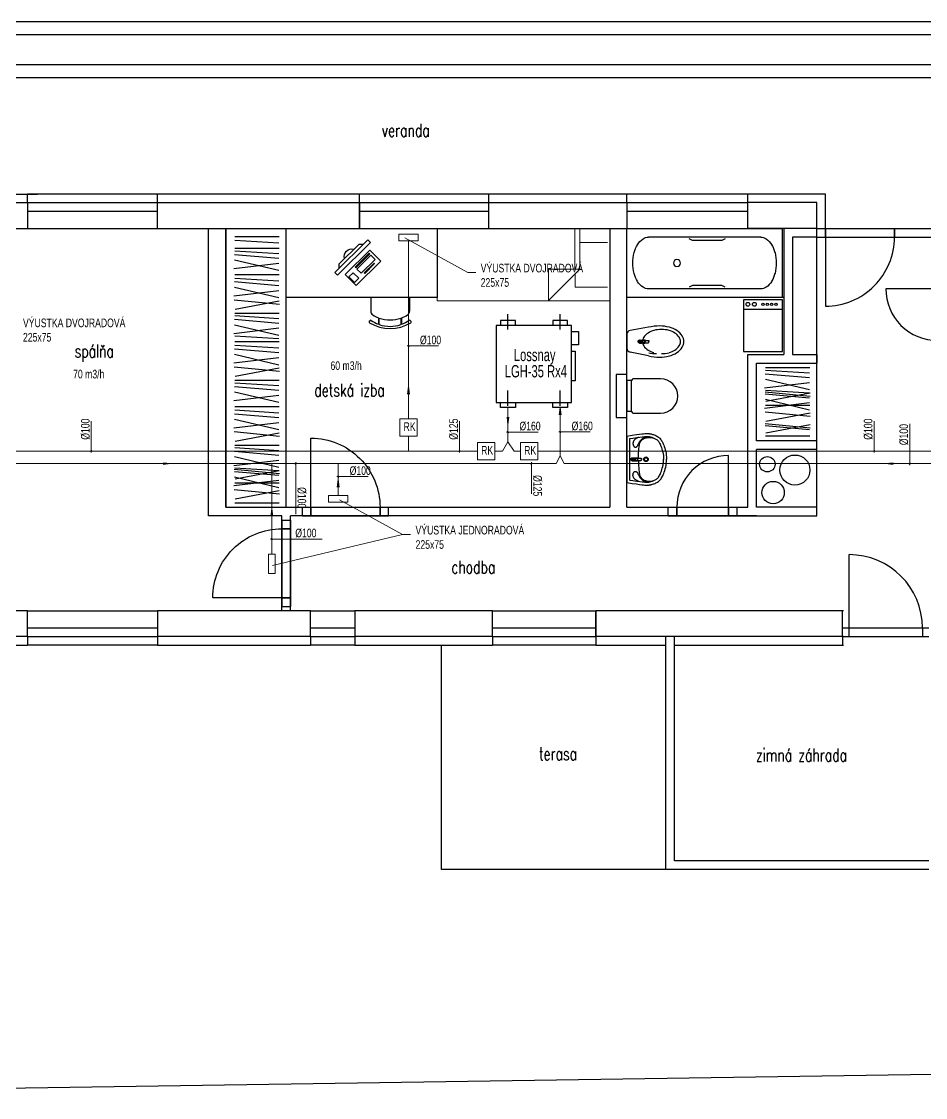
# Model space of a CAD drawing. Header units: millimetres. Extents: x 27513 to 142240, y 18031 to 47731.
# Drawn here: x 41669 to 52146, y 28863 to 41338 of the extents above; entities that cross this region are included whole.
import ezdxf
from ezdxf.lldxf.tags import DXFTag

# ---------------------------------------------------------------- set-up
doc = ezdxf.new("R2010")
doc.units = ezdxf.units.MM
doc.header["$LTSCALE"] = 0.5
for name, color, linetype in [('DIM_100', 64, 'Continuous'), ('DVE_REZ', 1, 'Continuous'), ('MUR-POH', 64, 'Continuous'), ('MUR_POH', 64, 'Continuous'), ('MUR_REZ', 3, 'Continuous'), ('NAB_ZAR', 14, 'Continuous'), ('SAN-POH', 151, 'Continuous'), ('Ventilacia', 2, 'Continuous')]:
    doc.layers.add(name, color=color, linetype=linetype)
for name, color, linetype, lineweight in [('KotyZdravotechnika', 4, 'Continuous', 9), ('namjestaj', 251, 'Continuous', 5), ('Ventilacia_RA', 6, 'Continuous', 9), ('Ventilacia_SA', 3, 'Continuous', 9)]:
    doc.layers.add(name, color=color, linetype=linetype, lineweight=lineweight)
doc.styles.add('ROMANS', font='arial.ttf', dxfattribs={"width": 0.85})
doc.styles.add('SIMPLEX', font='SIMPLEX.SHX', dxfattribs={"width": 0.7})
doc.styles.add('TR-ELEC', font='TXT', dxfattribs={"width": 0.75, "height": 2})
tags = doc.linetypes.add('DASHDOT', pattern=[25.4, 12.7, -6.35, 0, -6.35]).pattern_tags.tags
tags[10:11] = [DXFTag(74, 4), DXFTag(75, 0), DXFTag(340, '0'), DXFTag(46, 1.0), DXFTag(50, 0.0), DXFTag(44, 0.0), DXFTag(45, 0.0)]
tags[8:9] = [DXFTag(74, 4), DXFTag(75, 0), DXFTag(340, '0'), DXFTag(46, 1.0), DXFTag(50, 0.0), DXFTag(44, 0.0), DXFTag(45, 0.0)]
tags[6:7] = [DXFTag(74, 4), DXFTag(75, 0), DXFTag(340, '0'), DXFTag(46, 1.0), DXFTag(50, 0.0), DXFTag(44, 0.0), DXFTag(45, 0.0)]
tags[4:5] = [DXFTag(74, 4), DXFTag(75, 0), DXFTag(340, '0'), DXFTag(46, 1.0), DXFTag(50, 0.0), DXFTag(44, 0.0), DXFTag(45, 0.0)]
tags = doc.linetypes.add('DASHED', pattern=[0.75, 0.5, -0.25]).pattern_tags.tags
tags[6:7] = [DXFTag(74, 4), DXFTag(75, 0), DXFTag(340, '0'), DXFTag(46, 1.0), DXFTag(50, 0.0), DXFTag(44, 0.0), DXFTag(45, 0.0)]
tags[4:5] = [DXFTag(74, 4), DXFTag(75, 0), DXFTag(340, '0'), DXFTag(46, 1.0), DXFTag(50, 0.0), DXFTag(44, 0.0), DXFTag(45, 0.0)]

# ---------------------------------------------------------------- blocks, each defined once
blk = doc.blocks.new('FJFJF')
at = {"layer": 'NAB_ZAR'}
for points in [[(387113, -272900), (387113, -272945), (387653, -272945), (387653, -272900), (387113, -272900)], [(387581, -272900), (387545, -272865), (387221, -272865), (387185, -272900)], [(387213, -273022), (387443, -273022), (387443, -273032), (387213, -273032), (387213, -273022)], [(387213, -273052), (387443, -273052), (387443, -273122), (387213, -273122), (387213, -273052)], [(387503, -273052), (387573, -273052), (387573, -273142), (387503, -273142), (387503, -273052)], [(387253, -273142), (387413, -273142), (387413, -273152), (387253, -273152), (387253, -273142)]]:
    blk.add_lwpolyline(points, dxfattribs=at)
blk.add_lwpolyline([(387183, -273182), (387183, -273002), (387583, -273002), (387583, -273182)], close=True, dxfattribs=at)
blk.add_arc((387383, -272905), 86.1, 27.7073, 152.2927, dxfattribs=at)
blk = doc.blocks.new('vana_1800')
at = {"layer": 'SAN-POH'}
for p, q in [((873697, 2857932), (872897, 2857932)), ((872897, 2857932), (872897, 2856132)), ((873697, 2856132), (873697, 2857932)), ((872997, 2857682), (872997, 2856382)), ((873597, 2857682), (873597, 2856382)), ((873017, 2857272), (873037, 2857232)), ((873037, 2857232), (873037, 2856892)), ((873577, 2857272), (873557, 2857232)), ((873557, 2857232), (873557, 2856892)), ((873037, 2856892), (873017, 2856852)), ((873557, 2856892), (873577, 2856852)), ((872897, 2856132), (873697, 2856132))]:
    blk.add_line(p, q, dxfattribs=at)
blk.add_circle((873297, 2856712), 40, dxfattribs=at)
for centre, radius, start, end in [((873198, 2857620), 221, 121.0027, 145.4218), ((873258, 2857521), 336, 103.9775, 121.0027), ((873297, 2857365), 498, 90, 103.9775), ((873297, 2857365), 498, 76.0225, 90), ((873336, 2857521), 336, 58.9973, 76.0225), ((873395, 2857620), 221, 34.5782, 58.9973), ((873109, 2857682), 112, 145.4218, 180), ((873485, 2857682), 112, 0, 34.5782), ((873109, 2856382), 112, 180, 214.5782), ((873198, 2856444), 221, 214.5782, 238.9973), ((873395, 2856444), 221, 301.0027, 325.4218), ((873485, 2856382), 112, 325.4218, 0), ((873258, 2856543), 336, 238.9973, 256.0225), ((873297, 2856699), 498, 256.0225, 270), ((873297, 2856699), 498, 270, 283.9775), ((873336, 2856543), 336, 283.9775, 301.0027)]:
    blk.add_arc(centre, radius, start, end, dxfattribs=at)

msp = doc.modelspace()

# ---------------------------------------------------------------- linework, layer by layer
at = {"layer": 'DVE_REZ', "color": 8, "linetype": 'ByBlock'}
for points in [[(52286, 38239), (51686, 38239, 0.414214), (52286, 37639)], [(45024, 35707), (45024, 36507, -0.414214), (45824, 35707)], [(49864, 35707), (49864, 36307, 0.414214), (49264, 35707)], [(44686, 34657), (43886, 34657, -0.414214), (44686, 35457)]]:
    msp.add_lwpolyline(points, format="xyb", dxfattribs=at)
at = {"layer": 'KotyZdravotechnika'}
for p, q in [((46503, 37577), (46138, 37577)), ((46145, 37585), (46163, 37568)), ((42478, 36705), (42478, 36340)), ((46745, 36705), (46745, 36340)), ((51551, 36705), (51551, 36340)), ((47656, 36578), (47291, 36578)), ((47298, 36587), (47316, 36570)), ((48261, 36579), (47896, 36579)), ((47904, 36588), (47921, 36570)), ((51963, 36673), (51963, 36196)), ((42469, 36347), (42486, 36365)), ((46737, 36347), (46754, 36365)), ((51542, 36347), (51560, 36365)), ((44856, 36220), (44839, 36203)), ((44848, 35628), (44848, 36228)), ((47589, 36220), (47572, 36203)), ((47581, 35863), (47581, 36228)), ((51955, 36203), (51972, 36220)), ((45688, 36062), (45323, 36062)), ((45331, 36070), (45348, 36053)), ((45154, 35338), (44554, 35338)), ((44561, 35346), (44578, 35329))]:
    msp.add_line(p, q, dxfattribs=at)
for points in [[(46110, 38831), (46841, 38428), (46933, 38428)], [(45355, 35793), (46085, 35390), (46178, 35390)], [(44577, 35032), (46085, 35390)]]:
    msp.add_lwpolyline(points, dxfattribs=at)
at = {"layer": 'MUR-POH', "color": 8}
for points in [[(40043, 40838), (51886, 40838)], [(40043, 40838), (57936, 40838)], [(40043, 40688), (51986, 40688)], [(40043, 40688), (57936, 40688)], [(44686, 34507), (44686, 34657)]]:
    msp.add_lwpolyline(points, dxfattribs=at)
at = {"layer": 'MUR_POH', "color": 8}
for p, q in [((45586, 39338), (43244, 39338)), ((48686, 39338), (47086, 39338)), ((50936, 39338), (50086, 39338)), ((44140, 38846), (44655, 38846)), ((44140, 38804), (44651, 38772)), ((44140, 38709), (44655, 38709)), ((44140, 38680), (44651, 38648)), ((44136, 38638), (44651, 38593)), ((44138, 38575), (44651, 38454)), ((44130, 38474), (44651, 38537)), ((44136, 38322), (44651, 38277)), ((44140, 38406), (44655, 38406)), ((44140, 38364), (44651, 38332)), ((44130, 38158), (44651, 38220)), ((44138, 38259), (44651, 38137)), ((44134, 38113), (44659, 38062)), ((44144, 38004), (44657, 38101)), ((44140, 37957), (44655, 37957)), ((44140, 37928), (44651, 37896)), ((44136, 37886), (44651, 37841)), ((44138, 37823), (44651, 37701)), ((44130, 37722), (44651, 37785)), ((44140, 37695), (44651, 37662)), ((44140, 37628), (44655, 37628)), ((44140, 37586), (44651, 37553)), ((44130, 37379), (44651, 37442)), ((44136, 37543), (44651, 37499)), ((44138, 37480), (44651, 37359)), ((44134, 37335), (44659, 37284)), ((44144, 37225), (44657, 37322)), ((50292, 37326), (50807, 37326)), ((44140, 37179), (44655, 37179)), ((50288, 37255), (50803, 37210)), ((50290, 37192), (50803, 37070)), ((50292, 37297), (50803, 37265)), ((44136, 37107), (44651, 37063)), ((44140, 37150), (44651, 37117)), ((50282, 37090), (50803, 37153)), ((50292, 37063), (50803, 37031)), ((44130, 36943), (44651, 37006)), ((44138, 37045), (44651, 36923)), ((50286, 37046), (50811, 36995)), ((50288, 37021), (50803, 36976)), ((50290, 36958), (50803, 36836)), ((50296, 36936), (50809, 37034)), ((44140, 36876), (44655, 36876)), ((44140, 36834), (44651, 36801)), ((50282, 36856), (50803, 36919)), ((50286, 36812), (50811, 36761)), ((50292, 36890), (50807, 36890)), ((44130, 36627), (44651, 36690)), ((44136, 36791), (44651, 36747)), ((44138, 36728), (44651, 36607)), ((50286, 36678), (50811, 36628)), ((50296, 36703), (50809, 36800)), ((44134, 36583), (44659, 36532)), ((44144, 36473), (44657, 36570)), ((50288, 36653), (50803, 36609)), ((50296, 36569), (50809, 36666)), ((44140, 36427), (44655, 36427)), ((50292, 36535), (50807, 36535)), ((44136, 36355), (44651, 36311)), ((44140, 36398), (44651, 36365)), ((44130, 36191), (44651, 36254)), ((44138, 36293), (44651, 36171)), ((44134, 36147), (44659, 36096)), ((44136, 36121), (44651, 36077)), ((44138, 36059), (44651, 35937)), ((44140, 36164), (44651, 36132)), ((44144, 36037), (44657, 36134)), ((44130, 35957), (44651, 36020)), ((44140, 35991), (44655, 35991)), ((44134, 35913), (44659, 35862)), ((44144, 35803), (44657, 35901)), ((44140, 35757), (44655, 35757)), ((39443, 34107), (41740, 34107)), ((43244, 34107), (45019, 34107)), ((45534, 34107), (47126, 34107)), ((48326, 34107), (49136, 34107)), ((49236, 34107), (51194, 34107))]:
    msp.add_line(p, q, dxfattribs=at)
at = {"layer": 'MUR_POH', "color": 8, "flags": 128}
for points in [[(40043, 39338), (41855, 39338)], [(41740, 39238), (41740, 39338)], [(43244, 39338), (41740, 39338)], [(43244, 39238), (43244, 39338)], [(47086, 39338), (45586, 39338)], [(45586, 39238), (45586, 39338)], [(47086, 39238), (47086, 39338)], [(50086, 39338), (48686, 39338)], [(48686, 39238), (48686, 39338)], [(50086, 39238), (50086, 39338)], [(50986, 38938), (50986, 39338), (50086, 39338)], [(41740, 39238), (43244, 39238)], [(45586, 39238), (47086, 39238)], [(48686, 39238), (50086, 39238)], [(41740, 39138), (43244, 39138)], [(45586, 39138), (47086, 39138)], [(48686, 39138), (50086, 39138)], [(41740, 38938), (43244, 38938)], [(44736, 35707), (44736, 38938)], [(45586, 38938), (47086, 38938)], [(48686, 38938), (50086, 38938)], [(50186, 35607), (49864, 35607)], [(41740, 34507), (43244, 34507)], [(45019, 34507), (45534, 34507)], [(47126, 34507), (48326, 34507)], [(41740, 34207), (41740, 34107)], [(43244, 34207), (43244, 34107)], [(45019, 34207), (45019, 34107)], [(45534, 34207), (45534, 34107)], [(47126, 34207), (47126, 34107)], [(48326, 34207), (48326, 34107)], [(51186, 34207), (51186, 34107)], [(43244, 34107), (41740, 34107)], [(45534, 34107), (45019, 34107)], [(48326, 34107), (47126, 34107)]]:
    msp.add_lwpolyline(points, dxfattribs=at)
at = {"layer": 'MUR_POH', "color": 8, "linetype": 'DASHED', "ltscale": 250, "flags": 128}
msp.add_lwpolyline([(48686, 37246), (48561, 37246), (48561, 36746), (48686, 36746)], close=True, dxfattribs=at)
at = {"layer": 'MUR_POH', "color": 8}
for centre, radius in [((50633, 36138), 174), ((50313, 36205), 89.1), ((50380, 35876), 130)]:
    msp.add_circle(centre, radius, dxfattribs=at)
at = {"layer": 'MUR_REZ', "color": 8}
for p, q in [((40143, 39238), (41740, 39238)), ((43244, 39238), (45586, 39238)), ((47086, 39238), (48686, 39238)), ((50086, 35707), (50086, 37477)), ((45024, 35607), (45024, 35707)), ((49264, 35607), (49264, 35707)), ((49864, 35707), (50086, 35707)), ((41740, 34207), (40143, 34207))]:
    msp.add_line(p, q, dxfattribs=at)
at = {"layer": 'MUR_REZ', "color": 8, "flags": 128}
for points in [[(62740, 29287), (34535, 28864), (33714, 28863), (33714, 41338), (33714, 41338), (62740, 41338), (62740, 29287)], [(41740, 39238), (41740, 38938)], [(43244, 38938), (43244, 39238)], [(45586, 39238), (45586, 38938)], [(47086, 38938), (47086, 39238)], [(48686, 39238), (48686, 38938)], [(50886, 38838), (50886, 39238), (50086, 39238)], [(41740, 34507), (40443, 34507), (40443, 38938), (41740, 38938)], [(43244, 38938), (45586, 38938)], [(43836, 35607), (43836, 38938)], [(44036, 35707), (44036, 38938)], [(44036, 38938), (44036, 35707), (45024, 35707)], [(47086, 38938), (48686, 38938)], [(48486, 38938), (48486, 35707)], [(48686, 35707), (48686, 38938)], [(50506, 38938), (50506, 37477)], [(50886, 38838), (50606, 38838), (50606, 37477)], [(50086, 37477), (50506, 37477)], [(50606, 37477), (50886, 37477)], [(50886, 37477), (50886, 37377)], [(50186, 36477), (50186, 37377), (50886, 37377)], [(50886, 36477), (50186, 36477)], [(50886, 36377), (50886, 36477)], [(49864, 35607), (50886, 35607), (50886, 35707), (50186, 35707), (50186, 36377)], [(50886, 36377), (50186, 36377)], [(45024, 35707), (45024, 35607)], [(45024, 35607), (45024, 35707)], [(45024, 35607), (45024, 35707)], [(45824, 35707), (45824, 35707)], [(45824, 35707), (45824, 35607)], [(45824, 35607), (45824, 35707)], [(45824, 35607), (45824, 35707)], [(45824, 35707), (48486, 35707)], [(48686, 35707), (49264, 35707)], [(49264, 35607), (49264, 35707)], [(49264, 35707), (49264, 35607)], [(49264, 35707), (49264, 35707)], [(49264, 35607), (49264, 35707)], [(49864, 35607), (49864, 35707)], [(49864, 35707), (49864, 35607)], [(49864, 35707), (49864, 35707)], [(49864, 35607), (49864, 35707)], [(43936, 35607), (43836, 35607)], [(44686, 35607), (43936, 35607)], [(44686, 35457), (44686, 35607)], [(44786, 35457), (44786, 35607)], [(45024, 35607), (44786, 35607)], [(49264, 35607), (45824, 35607)], [(50186, 35607), (49864, 35607)], [(44686, 35457), (44786, 35457)], [(44686, 34657), (44786, 34657)], [(44786, 34657), (44686, 34657)], [(44686, 34657), (44786, 34657)], [(44786, 34507), (44786, 34657)], [(44786, 34657), (44786, 34557)], [(44786, 34657), (44786, 34600)], [(41740, 34207), (41740, 34507)], [(45019, 34507), (43244, 34507)], [(43244, 34507), (43244, 34207)], [(45019, 34207), (45019, 34507)], [(45534, 34507), (45534, 34207)], [(47126, 34507), (45534, 34507)], [(47126, 34207), (47126, 34507)], [(51194, 34507), (48326, 34507)], [(48326, 34507), (48326, 34207)], [(51186, 34207), (51186, 34507)], [(45019, 34207), (43244, 34207)], [(47126, 34207), (45534, 34207)], [(51194, 34207), (48326, 34207)]]:
    msp.add_lwpolyline(points, dxfattribs=at)
at = {"layer": 'MUR_REZ', "color": 8}
for points in [[(33714, 41188), (61393, 41188)], [(45586, 38938), (45586, 39238)], [(50886, 38938), (50086, 38938), (50086, 39238)], [(48326, 34207), (48326, 34507)], [(52186, 31507), (46536, 31507), (46536, 34107)]]:
    msp.add_lwpolyline(points, dxfattribs=at)
at = {"layer": 'NAB_ZAR', "color": 8}
for p, q in [((50986, 38938), (50986, 38838)), ((45439, 38138), (44736, 38138)), ((45716, 38138), (45716, 37979)), ((46166, 38138), (46166, 37979)), ((45700, 37862), (45710, 37872)), ((45806, 37903), (45806, 37828)), ((45816, 37824), (45816, 37899)), ((46066, 37899), (46066, 37824)), ((46076, 37828), (46076, 37903)), ((46182, 37862), (46172, 37872)), ((44924, 35607), (44924, 35707)), ((49164, 35607), (49164, 35707)), ((44686, 35557), (44786, 35557)), ((44686, 35457), (44786, 35457)), ((44686, 34557), (44786, 34557))]:
    msp.add_line(p, q, dxfattribs=at)
at = {"layer": 'NAB_ZAR', "color": 8, "flags": 128}
for points in [[(44736, 38938), (46486, 38938), (46486, 38138)], [(50886, 38938), (50986, 38938)], [(50986, 38938), (50986, 38938)], [(50986, 38938), (50986, 38838)], [(50986, 38838), (50986, 38938)], [(50986, 38938), (51786, 38938)], [(51786, 38938), (52286, 38938)], [(51786, 38938), (51786, 38838)], [(51786, 38838), (51786, 38938)], [(50886, 38838), (50986, 38838)], [(50986, 38838), (51786, 38838)], [(51786, 38838), (52286, 38838)], [(51786, 38838), (51843, 38838)], [(51786, 38838), (51786, 38838)], [(46486, 38138), (44736, 38138)], [(44924, 35707), (45024, 35707)], [(45024, 35707), (45824, 35707)], [(45824, 35707), (45881, 35707)], [(45824, 35707), (45924, 35707)], [(45924, 35607), (45924, 35707)], [(49164, 35707), (49264, 35707)], [(49264, 35707), (49864, 35707)], [(49864, 35707), (49964, 35707)], [(49864, 35707), (49921, 35707)], [(49964, 35607), (49964, 35707)], [(44686, 35557), (44686, 35457)], [(44786, 35557), (44786, 35457)], [(44924, 35607), (45024, 35607)], [(45024, 35607), (45824, 35607)], [(45824, 35607), (45024, 35607)], [(45824, 35607), (45924, 35607)], [(49164, 35607), (49264, 35607)], [(49864, 35607), (49264, 35607)], [(49264, 35607), (49864, 35607)], [(49864, 35607), (49964, 35607)], [(44686, 34657), (44686, 35457)], [(44686, 35457), (44786, 35457)], [(44786, 35457), (44686, 35457)], [(44686, 35457), (44686, 34657)], [(44786, 35457), (44786, 34657)], [(44786, 34657), (44786, 35457)], [(51261, 34307), (51261, 35157)], [(44686, 34657), (44686, 34557)], [(51261, 34207), (51261, 34507)], [(51186, 34307), (52186, 34307)], [(52111, 34307), (52111, 34207)], [(51186, 34207), (52186, 34207)]]:
    msp.add_lwpolyline(points, dxfattribs=at)
at = {"layer": 'NAB_ZAR', "color": 8}
msp.add_lwpolyline([(50986, 38938), (51786, 38938)], dxfattribs=at)
at = {"layer": 'NAB_ZAR', "color": 8, "flags": 128}
msp.add_lwpolyline([(50986, 38838), (50986, 38038, 0.414214), (51786, 38838)], format="xyb", dxfattribs=at)
at = {"layer": 'NAB_ZAR', "color": 8}
for centre, radius, start, end in [((45766, 37979), 50, 180, 237.421), ((45941, 38253), 375, 237.421, 248.8998), ((45941, 38253), 375, 291.1002, 302.579), ((46116, 37979), 50, 302.579, 0), ((45707, 37855), 10, 135, 238.1879), ((45941, 38232), 454, 238.1879, 301.8121), ((45717, 37865), 10, 54.423, 135), ((45941, 38178), 375, 234.423, 248.8998), ((45941, 38253), 375, 250.5288, 289.4712), ((45941, 38178), 375, 250.5288, 289.4712), ((45941, 38178), 375, 291.1002, 305.577), ((46165, 37865), 10, 45, 125.577), ((46175, 37855), 10, 301.8121, 45), ((51261, 34307), 850, 0, 90)]:
    msp.add_arc(centre, radius, start, end, dxfattribs=at)
at = {"layer": 'namjestaj'}
for p, q in [((46486, 38098), (46486, 38938)), ((46486, 38938), (48486, 38938)), ((48083, 38467), (48083, 38938)), ((48141, 38938), (48141, 38467)), ((48141, 38775), (48460, 38775)), ((47776, 38467), (47776, 38102)), ((47776, 38102), (48141, 38467)), ((48141, 38467), (47776, 38467)), ((48086, 38258), (48086, 38412)), ((48460, 38258), (48086, 38258)), ((48486, 38098), (46486, 38098)), ((46486, 35707), (48486, 35707))]:
    msp.add_line(p, q, dxfattribs=at)
at = {"layer": 'SAN-POH', "color": 8}
for p, q in [((50506, 38138), (48686, 38138)), ((48686, 37713), (48686, 37549))]:
    msp.add_line(p, q, dxfattribs=at)
at = {"layer": 'SAN-POH'}
for p, q in [((50038, 38004), (50488, 38004)), ((48686, 37713), (48686, 37549)), ((48935, 37794), (48723, 37757)), ((48935, 37461), (48722, 37505)), ((48686, 36532), (48686, 35992)), ((48716, 36497), (48716, 36027)), ((48721, 36502), (48753, 36507)), ((48753, 36507), (48801, 36514)), ((48801, 36514), (48836, 36519)), ((48836, 36519), (48862, 36522)), ((48862, 36522), (48881, 36524)), ((48881, 36524), (48894, 36525)), ((48894, 36525), (48906, 36526)), ((48906, 36526), (48915, 36526)), ((48915, 36526), (48922, 36526)), ((48922, 36526), (48928, 36526)), ((48928, 36526), (48934, 36526)), ((48934, 36526), (48939, 36525)), ((48939, 36525), (48944, 36525)), ((48944, 36525), (48949, 36524)), ((48949, 36524), (48954, 36523)), ((48954, 36523), (48960, 36522)), ((48960, 36522), (48966, 36520)), ((48966, 36520), (48973, 36518)), ((48973, 36518), (48981, 36515)), ((48981, 36515), (48989, 36512)), ((48989, 36512), (48998, 36509)), ((48998, 36509), (49006, 36505)), ((49006, 36505), (49014, 36501)), ((49014, 36501), (49022, 36496)), ((49022, 36496), (49029, 36492)), ((49029, 36492), (49035, 36487)), ((49035, 36487), (49042, 36481)), ((49042, 36481), (49047, 36475)), ((49047, 36475), (49053, 36467)), ((49053, 36467), (49059, 36459)), ((49059, 36459), (49064, 36450)), ((49064, 36450), (49070, 36439)), ((49070, 36439), (49075, 36427)), ((49075, 36427), (49080, 36413)), ((49080, 36413), (49086, 36398)), ((49086, 36398), (49091, 36382)), ((49091, 36382), (49096, 36364)), ((49096, 36364), (49100, 36345)), ((49100, 36345), (49104, 36326)), ((49104, 36326), (49108, 36305)), ((49108, 36305), (49110, 36284)), ((49096, 36161), (49100, 36179)), ((49100, 36179), (49104, 36199)), ((49104, 36199), (49108, 36220)), ((49108, 36220), (49110, 36241)), ((49110, 36284), (49111, 36260)), ((49110, 36241), (49111, 36264)), ((49047, 36050), (49053, 36057)), ((49053, 36057), (49059, 36065)), ((49059, 36065), (49064, 36075)), ((49064, 36075), (49070, 36085)), ((49070, 36085), (49075, 36098)), ((49075, 36098), (49080, 36111)), ((49080, 36111), (49086, 36126)), ((49086, 36126), (49091, 36143)), ((49091, 36143), (49096, 36161)), ((48721, 36022), (48753, 36017)), ((48753, 36017), (48801, 36010)), ((48801, 36010), (48836, 36005)), ((48836, 36005), (48862, 36002)), ((48862, 36002), (48881, 36000)), ((48881, 36000), (48894, 35999)), ((48894, 35999), (48906, 35999)), ((48906, 35999), (48915, 35998)), ((48915, 35998), (48922, 35998)), ((48922, 35998), (48928, 35998)), ((48928, 35998), (48934, 35999)), ((48934, 35999), (48939, 35999)), ((48939, 35999), (48944, 36000)), ((48944, 36000), (48949, 36001)), ((48949, 36001), (48954, 36002)), ((48954, 36002), (48960, 36003)), ((48960, 36003), (48966, 36004)), ((48966, 36004), (48973, 36007)), ((48973, 36007), (48981, 36009)), ((48981, 36009), (48989, 36012)), ((48989, 36012), (48998, 36016)), ((48998, 36016), (49006, 36019)), ((49006, 36019), (49014, 36024)), ((49014, 36024), (49022, 36028)), ((49022, 36028), (49029, 36033)), ((49029, 36033), (49035, 36038)), ((49035, 36038), (49042, 36044)), ((49042, 36044), (49047, 36050))]:
    msp.add_line(p, q, dxfattribs=at)
at = {"layer": 'SAN-POH', "color": 8, "flags": 128}
for points in [[(50886, 35707), (50886, 38838)], [(49136, 31507), (49136, 34207)], [(49236, 31607), (49236, 34207)], [(52186, 31607), (49236, 31607)], [(52186, 31507), (46836, 31507)]]:
    msp.add_lwpolyline(points, dxfattribs=at)
at = {"layer": 'SAN-POH', "flags": 128}
msp.add_lwpolyline([(50488, 38111), (50038, 38111), (50038, 37511), (50488, 37511)], close=True, dxfattribs=at)
for points in [[(48833, 37609, -0.1065), (48827, 37611, -0.101456), (48821, 37615, -0.095052), (48817, 37620, -0.090971), (48816, 37627, -0.090971), (48817, 37635, -0.095052), (48821, 37640, -0.101456), (48827, 37644, -0.1065), (48833, 37646, -0.1065)], [(48854, 37639, 0.019339), (48853, 37640, 0.001391), (48853, 37640, 0.1065)], [(48853, 37615, 0.001391), (48853, 37615, 0.019339), (48854, 37616, 0.090971)], [(48748, 36244, -0.1065), (48742, 36245, -0.101456), (48736, 36249, -0.095052), (48733, 36255, -0.090971), (48731, 36262, -0.090971), (48733, 36269, -0.095052), (48736, 36275, -0.101456), (48742, 36279, -0.1065), (48748, 36280, -0.1065)], [(48769, 36274, 0.019339), (48768, 36275, 0.001391), (48768, 36275, 0.1065)], [(48768, 36249, 0.001391), (48768, 36249, 0.019339), (48769, 36250, 0.090971)]]:
    msp.add_lwpolyline(points, format="xyb", dxfattribs=at)
for points in [[(48833, 37646), (48835, 37646), (48837, 37646), (48839, 37645), (48840, 37645), (48841, 37645), (48843, 37645), (48844, 37645), (48845, 37645), (48846, 37645), (48847, 37645), (48848, 37645), (48849, 37645), (48850, 37645), (48852, 37645), (48853, 37645), (48855, 37644), (48856, 37644), (48858, 37644), (48859, 37644), (48861, 37644), (48862, 37644), (48864, 37644), (48866, 37644), (48868, 37644), (48870, 37643), (48873, 37643), (48875, 37643)], [(48833, 37609), (48835, 37609), (48837, 37609), (48839, 37609), (48840, 37610), (48841, 37610), (48843, 37610), (48844, 37610), (48845, 37610), (48846, 37610), (48847, 37610), (48848, 37610), (48849, 37610), (48850, 37610), (48852, 37610), (48853, 37610), (48855, 37610), (48856, 37611), (48858, 37611), (48859, 37611), (48861, 37611), (48862, 37611), (48864, 37611), (48866, 37611), (48868, 37611), (48870, 37612), (48873, 37612), (48875, 37612)], [(48835, 37642), (48836, 37642), (48837, 37642), (48839, 37642), (48840, 37642), (48841, 37642), (48842, 37642), (48843, 37642), (48844, 37641), (48845, 37641), (48846, 37641), (48847, 37641), (48848, 37640), (48848, 37640), (48849, 37640), (48850, 37640), (48851, 37640), (48851, 37640), (48852, 37640), (48853, 37639), (48853, 37639), (48854, 37639), (48855, 37639), (48856, 37639), (48856, 37639), (48857, 37639), (48858, 37639), (48859, 37639), (48859, 37639), (48860, 37640), (48862, 37640), (48863, 37640), (48864, 37640), (48866, 37641), (48868, 37641), (48870, 37642), (48872, 37642), (48874, 37643), (48876, 37643), (48879, 37644), (48881, 37645), (48883, 37645), (48885, 37646), (48886, 37646), (48888, 37646), (48889, 37646), (48890, 37647), (48891, 37647), (48891, 37647), (48892, 37646), (48893, 37646), (48893, 37646), (48894, 37646), (48894, 37645), (48895, 37644), (48895, 37643), (48896, 37641), (48896, 37639), (48896, 37636), (48897, 37632), (48897, 37627)], [(48835, 37612), (48836, 37613), (48837, 37613), (48839, 37613), (48840, 37613), (48841, 37613), (48842, 37613), (48843, 37613), (48844, 37614), (48845, 37614), (48846, 37614), (48847, 37614), (48848, 37614), (48848, 37615), (48849, 37615), (48850, 37615), (48851, 37615), (48851, 37615), (48852, 37615), (48853, 37616), (48853, 37616), (48854, 37616), (48855, 37616), (48856, 37616), (48856, 37616), (48857, 37616), (48858, 37616), (48859, 37616), (48859, 37615), (48860, 37615), (48862, 37615), (48863, 37615), (48864, 37615), (48866, 37614), (48868, 37614), (48870, 37613), (48872, 37613), (48874, 37612), (48876, 37612), (48879, 37611), (48881, 37610), (48883, 37610), (48885, 37609), (48886, 37609), (48888, 37609), (48889, 37608), (48890, 37608), (48891, 37608), (48891, 37608), (48892, 37609), (48893, 37609), (48893, 37609), (48894, 37609), (48894, 37610), (48895, 37611), (48895, 37612), (48896, 37614), (48896, 37616), (48896, 37619), (48897, 37622), (48897, 37627)], [(48864, 37627), (48864, 37628), (48864, 37629), (48865, 37629), (48865, 37630), (48865, 37630), (48865, 37631), (48865, 37631), (48865, 37631), (48865, 37632), (48865, 37632), (48866, 37633), (48866, 37633), (48866, 37634), (48867, 37634), (48867, 37635), (48868, 37635), (48868, 37635), (48869, 37636), (48869, 37636), (48870, 37637), (48871, 37637), (48872, 37637), (48873, 37638), (48874, 37638), (48875, 37639), (48875, 37639), (48876, 37639), (48877, 37640), (48878, 37640), (48879, 37640), (48880, 37640), (48881, 37641), (48881, 37641), (48882, 37641), (48883, 37641), (48884, 37641), (48885, 37641), (48885, 37641), (48886, 37642), (48887, 37642), (48888, 37642), (48888, 37642), (48889, 37641), (48889, 37641), (48890, 37641), (48890, 37641), (48890, 37641), (48891, 37640), (48891, 37639), (48892, 37639), (48892, 37638), (48892, 37637), (48893, 37636), (48893, 37635), (48893, 37633), (48894, 37632), (48894, 37631), (48894, 37630), (48894, 37629), (48894, 37627)], [(48864, 37627), (48864, 37627), (48864, 37626), (48865, 37626), (48865, 37625), (48865, 37625), (48865, 37624), (48865, 37624), (48865, 37624), (48865, 37623), (48865, 37623), (48866, 37622), (48866, 37622), (48866, 37621), (48867, 37621), (48867, 37620), (48868, 37620), (48868, 37620), (48869, 37619), (48869, 37619), (48870, 37618), (48871, 37618), (48872, 37617), (48873, 37617), (48874, 37617), (48875, 37616), (48875, 37616), (48876, 37616), (48877, 37615), (48878, 37615), (48879, 37615), (48880, 37615), (48881, 37614), (48881, 37614), (48882, 37614), (48883, 37614), (48884, 37614), (48885, 37614), (48885, 37613), (48886, 37613), (48887, 37613), (48888, 37613), (48888, 37613), (48889, 37613), (48889, 37614), (48890, 37614), (48890, 37614), (48890, 37614), (48891, 37615), (48891, 37616), (48892, 37616), (48892, 37617), (48892, 37618), (48893, 37619), (48893, 37620), (48893, 37621), (48894, 37623), (48894, 37624), (48894, 37625), (48894, 37626), (48894, 37627)], [(48895, 37642), (48899, 37642), (48902, 37642), (48906, 37641), (48909, 37641), (48913, 37641), (48916, 37641), (48919, 37641), (48922, 37641), (48925, 37641), (48927, 37641), (48929, 37641), (48930, 37641), (48931, 37641), (48932, 37640), (48933, 37640), (48934, 37640), (48934, 37640), (48935, 37640), (48935, 37640), (48936, 37640), (48936, 37639), (48937, 37639), (48937, 37639), (48937, 37639), (48938, 37638), (48938, 37638), (48938, 37637), (48938, 37636), (48939, 37636), (48939, 37634), (48939, 37632), (48939, 37630), (48939, 37627)], [(48895, 37613), (48899, 37613), (48902, 37613), (48906, 37614), (48909, 37614), (48913, 37614), (48916, 37614), (48919, 37614), (48922, 37614), (48925, 37614), (48927, 37614), (48929, 37614), (48930, 37614), (48931, 37614), (48932, 37614), (48933, 37615), (48934, 37615), (48934, 37615), (48935, 37615), (48935, 37615), (48936, 37615), (48936, 37616), (48937, 37616), (48937, 37616), (48937, 37616), (48938, 37617), (48938, 37617), (48938, 37618), (48938, 37618), (48939, 37619), (48939, 37621), (48939, 37623), (48939, 37625), (48939, 37627)], [(48686, 36532), (48748, 36542), (48796, 36549), (48832, 36554), (48858, 36557), (48877, 36559), (48892, 36560), (48904, 36561), (48914, 36561), (48922, 36561), (48930, 36561), (48936, 36561), (48942, 36560), (48948, 36559), (48955, 36558), (48961, 36557), (48968, 36556), (48976, 36554), (48984, 36551), (48992, 36548), (49002, 36545), (49012, 36541), (49021, 36537), (49031, 36532), (49041, 36526), (49050, 36520), (49058, 36513), (49066, 36506), (49074, 36497), (49081, 36488), (49088, 36478), (49095, 36467), (49101, 36454), (49107, 36440), (49113, 36425), (49119, 36409), (49124, 36392), (49130, 36373), (49135, 36353), (49139, 36332), (49142, 36310), (49145, 36286), (49146, 36262)], [(48819, 36517), (48814, 36515), (48803, 36509), (48794, 36504), (48788, 36499), (48782, 36495), (48777, 36491), (48774, 36487), (48770, 36483), (48767, 36479), (48764, 36476), (48762, 36472), (48760, 36467), (48759, 36463), (48758, 36459), (48757, 36455), (48756, 36450), (48756, 36446), (48756, 36442), (48757, 36437), (48757, 36433), (48758, 36429), (48759, 36424), (48760, 36421), (48762, 36417), (48764, 36414), (48766, 36411), (48769, 36409), (48771, 36407), (48774, 36405), (48777, 36404), (48780, 36403), (48783, 36403), (48786, 36403), (48788, 36403), (48791, 36404), (48794, 36405), (48797, 36406), (48799, 36408), (48801, 36410), (48804, 36412), (48806, 36416), (48808, 36419), (48811, 36424), (48814, 36430), (48817, 36437), (48822, 36446), (48829, 36458), (48837, 36472)], [(48820, 36276), (48820, 36283), (48820, 36303), (48820, 36322), (48821, 36340), (48822, 36357), (48823, 36374), (48824, 36389), (48826, 36404), (48828, 36417), (48830, 36429), (48833, 36440), (48836, 36450), (48840, 36459), (48844, 36467), (48849, 36475), (48854, 36481), (48860, 36487), (48866, 36492), (48872, 36496), (48879, 36501), (48886, 36504), (48893, 36507), (48900, 36510), (48906, 36512), (48912, 36513), (48918, 36514), (48923, 36515), (48929, 36516), (48936, 36516), (48943, 36516), (48951, 36516), (48959, 36515), (48967, 36515), (48975, 36514), (48983, 36513), (48989, 36512)], [(48837, 36471), (48837, 36472), (48843, 36479), (48848, 36486), (48854, 36493), (48861, 36498), (48868, 36503), (48875, 36508), (48883, 36511), (48890, 36514), (48897, 36517), (48904, 36519), (48910, 36521), (48916, 36522), (48923, 36523), (48929, 36524), (48936, 36524), (48943, 36524), (48951, 36524), (48951, 36524)], [(48686, 35992), (48748, 35983), (48796, 35976), (48832, 35971), (48858, 35967), (48877, 35966), (48892, 35964), (48904, 35964), (48914, 35963), (48922, 35963), (48930, 35963), (48936, 35964), (48942, 35964), (48948, 35965), (48955, 35966), (48961, 35967), (48968, 35969), (48976, 35971), (48984, 35973), (48992, 35976), (49002, 35979), (49012, 35983), (49021, 35988), (49031, 35993), (49041, 35998), (49050, 36005), (49058, 36011), (49066, 36019), (49074, 36027), (49081, 36036), (49088, 36047), (49095, 36058), (49101, 36070), (49107, 36084), (49113, 36099), (49119, 36115), (49124, 36133), (49130, 36152), (49135, 36172), (49139, 36193), (49142, 36215), (49145, 36238), (49146, 36262)], [(48748, 36280), (48750, 36280), (48752, 36280), (48754, 36280), (48755, 36280), (48757, 36280), (48758, 36280), (48759, 36280), (48760, 36280), (48761, 36280), (48762, 36280), (48763, 36280), (48764, 36280), (48766, 36280), (48767, 36279), (48768, 36279), (48770, 36279), (48771, 36279), (48773, 36279), (48774, 36279), (48776, 36279), (48777, 36279), (48779, 36279), (48781, 36279), (48783, 36278), (48785, 36278), (48788, 36278), (48790, 36278)], [(48748, 36244), (48750, 36244), (48752, 36244), (48754, 36244), (48755, 36244), (48757, 36244), (48758, 36244), (48759, 36244), (48760, 36245), (48761, 36245), (48762, 36245), (48763, 36245), (48764, 36245), (48766, 36245), (48767, 36245), (48768, 36245), (48770, 36245), (48771, 36245), (48773, 36245), (48774, 36246), (48776, 36246), (48777, 36246), (48779, 36246), (48781, 36246), (48783, 36246), (48785, 36246), (48788, 36246), (48790, 36247)], [(48750, 36277), (48751, 36277), (48752, 36277), (48754, 36277), (48755, 36277), (48756, 36277), (48757, 36277), (48758, 36276), (48759, 36276), (48760, 36276), (48761, 36276), (48762, 36275), (48763, 36275), (48764, 36275), (48764, 36275), (48765, 36275), (48766, 36275), (48766, 36274), (48767, 36274), (48768, 36274), (48769, 36274), (48769, 36274), (48770, 36274), (48771, 36274), (48771, 36274), (48772, 36274), (48773, 36274), (48774, 36274), (48775, 36274), (48776, 36274), (48777, 36275), (48778, 36275), (48779, 36275), (48781, 36276), (48783, 36276), (48785, 36276), (48787, 36277), (48789, 36277), (48791, 36278), (48794, 36279), (48796, 36279), (48798, 36280), (48800, 36280), (48801, 36281), (48803, 36281), (48804, 36281), (48805, 36281), (48806, 36281), (48806, 36281), (48807, 36281), (48808, 36281), (48808, 36281), (48809, 36280), (48809, 36280), (48810, 36279), (48810, 36278), (48811, 36276), (48811, 36274), (48812, 36271), (48812, 36267), (48812, 36262)], [(48750, 36247), (48751, 36247), (48752, 36247), (48754, 36247), (48755, 36248), (48756, 36248), (48757, 36248), (48758, 36248), (48759, 36248), (48760, 36249), (48761, 36249), (48762, 36249), (48763, 36249), (48764, 36249), (48764, 36250), (48765, 36250), (48766, 36250), (48766, 36250), (48767, 36250), (48768, 36250), (48769, 36250), (48769, 36250), (48770, 36251), (48771, 36251), (48771, 36251), (48772, 36251), (48773, 36250), (48774, 36250), (48775, 36250), (48776, 36250), (48777, 36250), (48778, 36250), (48779, 36249), (48781, 36249), (48783, 36249), (48785, 36248), (48787, 36248), (48789, 36247), (48791, 36246), (48794, 36246), (48796, 36245), (48798, 36245), (48800, 36244), (48801, 36244), (48803, 36243), (48804, 36243), (48805, 36243), (48806, 36243), (48806, 36243), (48807, 36243), (48808, 36243), (48808, 36244), (48809, 36244), (48809, 36245), (48810, 36246), (48810, 36247), (48811, 36248), (48811, 36250), (48812, 36253), (48812, 36257), (48812, 36262)], [(48779, 36262), (48779, 36263), (48780, 36263), (48780, 36264), (48780, 36264), (48780, 36265), (48780, 36265), (48780, 36266), (48780, 36266), (48780, 36267), (48780, 36267), (48781, 36268), (48781, 36268), (48781, 36268), (48782, 36269), (48782, 36269), (48783, 36270), (48783, 36270), (48784, 36271), (48785, 36271), (48785, 36271), (48786, 36272), (48787, 36272), (48788, 36273), (48789, 36273), (48790, 36273), (48790, 36274), (48791, 36274), (48792, 36274), (48793, 36275), (48794, 36275), (48795, 36275), (48796, 36275), (48797, 36276), (48797, 36276), (48798, 36276), (48799, 36276), (48800, 36276), (48801, 36276), (48801, 36276), (48802, 36276), (48803, 36276), (48803, 36276), (48804, 36276), (48804, 36276), (48805, 36276), (48805, 36276), (48806, 36275), (48806, 36275), (48806, 36274), (48807, 36273), (48807, 36273), (48807, 36272), (48808, 36271), (48808, 36269), (48808, 36268), (48809, 36267), (48809, 36266), (48809, 36264), (48809, 36263), (48809, 36262)], [(48779, 36262), (48779, 36262), (48780, 36261), (48780, 36261), (48780, 36260), (48780, 36260), (48780, 36259), (48780, 36259), (48780, 36258), (48780, 36258), (48780, 36257), (48781, 36257), (48781, 36256), (48781, 36256), (48782, 36256), (48782, 36255), (48783, 36255), (48783, 36254), (48784, 36254), (48785, 36254), (48785, 36253), (48786, 36253), (48787, 36252), (48788, 36252), (48789, 36251), (48790, 36251), (48790, 36251), (48791, 36250), (48792, 36250), (48793, 36250), (48794, 36250), (48795, 36249), (48796, 36249), (48797, 36249), (48797, 36249), (48798, 36249), (48799, 36248), (48800, 36248), (48801, 36248), (48801, 36248), (48802, 36248), (48803, 36248), (48803, 36248), (48804, 36248), (48804, 36248), (48805, 36249), (48805, 36249), (48806, 36249), (48806, 36250), (48806, 36250), (48807, 36251), (48807, 36252), (48807, 36253), (48808, 36254), (48808, 36255), (48808, 36256), (48809, 36258), (48809, 36259), (48809, 36260), (48809, 36261), (48809, 36262)], [(48811, 36277), (48814, 36276), (48817, 36276), (48821, 36276), (48824, 36276), (48828, 36276), (48831, 36276), (48834, 36276), (48837, 36276), (48840, 36276), (48842, 36276), (48844, 36275), (48845, 36275), (48846, 36275), (48847, 36275), (48848, 36275), (48849, 36275), (48849, 36275), (48850, 36275), (48851, 36275), (48851, 36274), (48851, 36274), (48852, 36274), (48852, 36274), (48852, 36273), (48853, 36273), (48853, 36272), (48853, 36272), (48853, 36271), (48854, 36270), (48854, 36269), (48854, 36267), (48854, 36264), (48854, 36262)], [(48811, 36248), (48814, 36248), (48817, 36248), (48821, 36248), (48824, 36248), (48828, 36249), (48831, 36249), (48834, 36249), (48837, 36249), (48840, 36249), (48842, 36249), (48844, 36249), (48845, 36249), (48846, 36249), (48847, 36249), (48848, 36249), (48849, 36249), (48849, 36250), (48850, 36250), (48851, 36250), (48851, 36250), (48851, 36250), (48852, 36251), (48852, 36251), (48852, 36251), (48853, 36252), (48853, 36252), (48853, 36253), (48853, 36253), (48854, 36254), (48854, 36256), (48854, 36257), (48854, 36260), (48854, 36262)], [(48820, 36248), (48820, 36242), (48820, 36222), (48820, 36203), (48821, 36184), (48822, 36167), (48823, 36151), (48824, 36135), (48826, 36121), (48828, 36108), (48830, 36095), (48833, 36084), (48836, 36074), (48840, 36065), (48844, 36057), (48849, 36050), (48854, 36043), (48860, 36038), (48866, 36033), (48872, 36028), (48879, 36024), (48886, 36020), (48893, 36017), (48900, 36015), (48906, 36013), (48912, 36011), (48918, 36010), (48923, 36009), (48929, 36009), (48936, 36009), (48943, 36009), (48951, 36009), (48959, 36009), (48967, 36010), (48975, 36010), (48983, 36011), (48989, 36012)], [(48819, 36008), (48814, 36010), (48803, 36016), (48794, 36021), (48788, 36025), (48782, 36029), (48777, 36033), (48774, 36037), (48770, 36041), (48767, 36045), (48764, 36049), (48762, 36053), (48760, 36057), (48759, 36061), (48758, 36065), (48757, 36070), (48756, 36074), (48756, 36078), (48756, 36083), (48757, 36087), (48757, 36092), (48758, 36096), (48759, 36100), (48760, 36104), (48762, 36107), (48764, 36111), (48766, 36113), (48769, 36116), (48771, 36118), (48774, 36119), (48777, 36120), (48780, 36121), (48783, 36121), (48786, 36121), (48788, 36121), (48791, 36120), (48794, 36119), (48797, 36118), (48799, 36117), (48801, 36115), (48804, 36112), (48806, 36109), (48808, 36105), (48811, 36100), (48814, 36095), (48817, 36087), (48822, 36078), (48829, 36067), (48837, 36053)], [(48837, 36053), (48837, 36053), (48843, 36045), (48848, 36038), (48854, 36032), (48861, 36026), (48868, 36021), (48875, 36017), (48883, 36013), (48890, 36010), (48897, 36007), (48904, 36005), (48910, 36004), (48916, 36002), (48923, 36001), (48929, 36001), (48936, 36001), (48943, 36001), (48951, 36001), (48951, 36001)]]:
    msp.add_lwpolyline(points, dxfattribs=at)
at = {"layer": 'SAN-POH'}
for points in [[(48738, 37176), (48686, 37176)], [(48686, 37166), (48686, 36826)], [(48738, 36816), (48686, 36816)]]:
    msp.add_lwpolyline(points, dxfattribs=at)
msp.add_lwpolyline([(49076, 37196), (48766, 37196, 0.414214), (48736, 37166), (48736, 36826, 0.414214), (48766, 36796), (49076, 36796)], format="xyb", dxfattribs=at)
at = {"layer": 'SAN-POH', "color": 8}
for points in [[(41740, 34307), (43244, 34307)], [(45019, 34307), (45534, 34307)], [(47126, 34307), (48326, 34307)], [(41740, 34207), (43244, 34207)], [(45019, 34207), (45534, 34207)], [(47126, 34207), (48326, 34207)]]:
    msp.add_lwpolyline(points, dxfattribs=at)
at = {"layer": 'SAN-POH'}
for centre, radius in [((50088, 38059), 21.8), ((50163, 38059), 21.8), ((50262, 38059), 13.1), ((50313, 38059), 13.1), ((50363, 38059), 13.1), ((50413, 38059), 13.1), ((48834, 37627), 13.8), ((48834, 37627), 10.3), ((48834, 37627), 10), ((48749, 36262), 13.8), ((48749, 36262), 10.3), ((48749, 36262), 10), ((48906, 36262), 27), ((48906, 36262), 20)]:
    msp.add_circle(centre, radius, dxfattribs=at)
for centre, radius, start, end in [((49066, 37212), 596, 89.9924, 102.7477), ((49066, 37377), 431, 75.0016, 90), ((48731, 37713), 44.8, 99.8216, 180), ((48958, 37627), 91.4, 146.9396, 180), ((49019, 37587), 165, 122.4712, 146.9396), ((49060, 37524), 240, 104.7667, 122.4712), ((49086, 37423), 345, 90, 104.7667), ((49086, 37423), 345, 75.2333, 90), ((49113, 37524), 240, 57.5288, 75.2333), ((49099, 37500), 304, 57.1047, 75.0016), ((49153, 37587), 165, 33.0604, 57.5288), ((49150, 37578), 211, 32.6351, 57.1047), ((49215, 37627), 91.4, 0, 33.0604), ((49226, 37628), 120, 0, 32.6351), ((48731, 37549), 44.8, 180, 258.2192), ((48834, 37627), 15, 35.3094, 324.6906), ((48958, 37627), 91.4, 180, 213.0604), ((49019, 37667), 165, 213.0604, 237.5288), ((49153, 37667), 165, 302.4712, 326.9396), ((49150, 37676), 211, 302.8953, 327.3649), ((49215, 37627), 91.4, 326.9396, 0), ((49226, 37628), 120, 327.3649, 0), ((49060, 37731), 240, 237.5288, 255.2333), ((49066, 38042), 596, 257.2523, 270.0076), ((49027, 37832), 345, 255.2333, 270), ((49066, 37877), 431, 270, 284.9984), ((49086, 37832), 345, 270, 284.7667), ((49113, 37731), 240, 284.7667, 302.4712), ((49099, 37754), 304, 284.9984, 302.8953), ((49076, 36996), 200, 270, 90), ((48721, 36497), 5, 98.8682, 180), ((48749, 36262), 15, 35.3094, 324.6906), ((48721, 36027), 5, 180, 261.1318)]:
    msp.add_arc(centre, radius, start, end, dxfattribs=at)
at = {"layer": 'Ventilacia', "color": 4, "linetype": 'DASHDOT', "ltscale": 5}
for p, q in [((47307, 37767), (47307, 37944)), ((47912, 37767), (47912, 37944)), ((47307, 36882), (47307, 37059)), ((47912, 36882), (47912, 37059))]:
    msp.add_line(p, q, dxfattribs=at)
at = {"layer": 'Ventilacia', "color": 2}
for p, q in [((47170, 37813), (47170, 36922)), ((48044, 37813), (47170, 37813)), ((47221, 37870), (47221, 37813)), ((47393, 37870), (47221, 37870)), ((47393, 37813), (47393, 37870)), ((47827, 37870), (47827, 37813)), ((47998, 37870), (47827, 37870)), ((47998, 37813), (47998, 37870)), ((48044, 36922), (48044, 37813)), ((48038, 37744), (48124, 37744)), ((48124, 37744), (48124, 37590)), ((48124, 37590), (48038, 37590)), ((48044, 37516), (48084, 37516)), ((48084, 37516), (48084, 37173)), ((48084, 37173), (48044, 37173)), ((47170, 36922), (48044, 36922)), ((47221, 36864), (47221, 36922)), ((47393, 36864), (47221, 36864)), ((47393, 36922), (47393, 36864)), ((47827, 36864), (47827, 36922)), ((47998, 36864), (47827, 36864)), ((47998, 36922), (47998, 36864))]:
    msp.add_line(p, q, dxfattribs=at)
at = {"layer": 'Ventilacia_RA'}
for p, q in [((47912, 36864), (47902, 36778)), ((47912, 36864), (47912, 36301)), ((47912, 36864), (47923, 36778)), ((43397, 36212), (43311, 36222)), ((43397, 36212), (43311, 36201)), ((44570, 36212), (44570, 35164)), ((45340, 36212), (45340, 35841)), ((51684, 36212), (51770, 36222)), ((51684, 36212), (51770, 36201)), ((45340, 36027), (45329, 35941)), ((45340, 36027), (45350, 35941)), ((44570, 35688), (44559, 35602)), ((44570, 35688), (44580, 35602))]:
    msp.add_line(p, q, dxfattribs=at)
for points in [[(47912, 36301), (47864, 36212), (38931, 36212)], [(47912, 36301), (47960, 36212), (52701, 36212)]]:
    msp.add_lwpolyline(points, dxfattribs=at)
for points in [[(45227, 35766), (45227, 35841), (45452, 35841), (45452, 35766)], [(44532, 35164), (44607, 35164), (44607, 34939), (44532, 34939)]]:
    msp.add_lwpolyline(points, close=True, dxfattribs=at)
at = {"layer": 'Ventilacia_SA'}
for p, q in [((46154, 36731), (46154, 38797)), ((46154, 37105), (46143, 37019)), ((46154, 37105), (46164, 37019)), ((47307, 36664), (47296, 36750)), ((47307, 36664), (47317, 36750)), ((46154, 36356), (46154, 36531))]:
    msp.add_line(p, q, dxfattribs=at)
for points in [[(46041, 38797), (46041, 38872), (46266, 38872), (46266, 38797)], [(46054, 36531), (46054, 36731), (46254, 36731), (46254, 36531)], [(46953, 36256), (46953, 36456), (47153, 36456), (47153, 36256)], [(47452, 36256), (47452, 36456), (47652, 36456), (47652, 36256)]]:
    msp.add_lwpolyline(points, close=True, dxfattribs=at)
for points in [[(47307, 36864), (47307, 36464), (47380, 36356), (47452, 36356)], [(47307, 36464), (47243, 36356), (47153, 36356)], [(46953, 36356), (37712, 36356)], [(47652, 36356), (57221, 36356)]]:
    msp.add_lwpolyline(points, dxfattribs=at)

# ---------------------------------------------------------------- block references
at = {"layer": 'MUR-POH', "color": 8, "xscale": -1, "rotation": 270}
msp.add_blockref('vana_1800', (-2807446, -834759), dxfattribs=at)
at = {"layer": 'MUR_POH', "color": 8, "xscale": -1, "rotation": 44.79835124342796}
msp.add_blockref('FJFJF', (128086, 505221), dxfattribs=at)

# ---------------------------------------------------------------- texts
at = {"layer": 'DIM_100', "color": 1, "char_height": 150, "attachment_point": 5, "style": 'SIMPLEX'}
for s, insert in [('{veranda\\P}', (46122, 40077)), ('{spálňa}', (42512, 37494)), ('{detská izba}', (45470, 37064)), ('{chodba}', (46905, 35012)), ('{terasa}', (47886, 32848)), ('{zimná záhrada}', (50709, 32834))]:
    msp.add_mtext(s, dxfattribs=dict(at, insert=insert))
at = {"layer": 'KotyZdravotechnika', "char_height": 100, "attachment_point": 1, "style": 'TR-ELEC'}
for s, insert, width in [('{VÝUSTKA DVOJRADOVÁ\\P225x75}', (46991, 38529), 1570.89), ('{VÝUSTKA DVOJRADOVÁ\\P225x75}', (41686, 37894), 1570.89), ('{Ø100}', (46287, 37696), 556.67), ('{70 m3/h}', (42267, 37300), 1570.89), ('{60 m3/h}', (45250, 37398), 1570.89), ('{Ø160}', (47440, 36698), 556.67), ('{Ø160}', (48045, 36699), 556.67), ('{Ø100}', (45472, 36181), 556.67), ('{Ø100}', (44842, 35458), 556.67), ('{VÝUSTKA JEDNORADOVÁ\\P225x75}', (46236, 35491), 1570.89)]:
    msp.add_mtext(s, dxfattribs=dict(at, insert=insert, width=width))
at = {"layer": 'KotyZdravotechnika', "char_height": 100, "width": 556.67, "attachment_point": 1, "style": 'TR-ELEC'}
for s, insert, rotation in [('{Ø100}', (42358, 36489), 90), ('{Ø125}', (46626, 36489), 90), ('{Ø100}', (51431, 36489), 90), ('{Ø100}', (51844, 36426), 90), ('{Ø125}', (47700, 36079), 270), ('{Ø100}', (44968, 35939), 270)]:
    msp.add_mtext(s, dxfattribs=dict(at, insert=insert, rotation=rotation))
at = {"layer": 'Ventilacia', "color": 4, "style": 'ROMANS', "width": 0.65}
for s, p in [('Lossnay', (47375, 37400)), ('LGH-35 Rx4', (47270, 37212))]:
    msp.add_text(s, height=142.8, rotation=0.0132, dxfattribs=at).set_placement(p)
at = {"layer": 'Ventilacia_SA', "char_height": 100, "width": 222.38, "attachment_point": 1, "style": 'TR-ELEC'}
for insert in [(46097, 36691), (46996, 36417), (47495, 36417)]:
    msp.add_mtext('{RK}', dxfattribs=dict(at, insert=insert))

doc.saveas('drawing.dxf')
